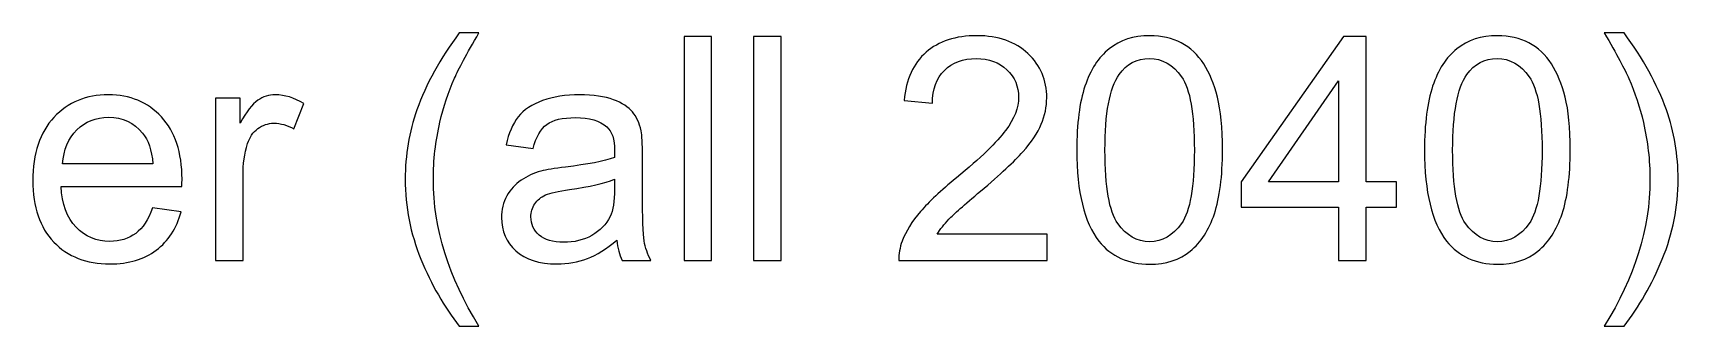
# Model space of a CAD drawing. Header units: inches. Extents: x -38 to 6, y -62 to 68.
# Drawn here: x -2.04 to 6.37, y -45.11 to -43.61 of the extents above; entities that cross this region are included whole.
import ezdxf

# ---------------------------------------------------------------- set-up
doc = ezdxf.new("R2010")
doc.units = ezdxf.units.IN
doc.header["$MEASUREMENT"] = 0
doc.layers.add('Layer 1', color=7, linetype='Continuous')

msp = doc.modelspace()

# ---------------------------------------------------------------- linework, layer by layer
at = {"layer": 'Layer 1', "color": 250}
for points, knots in [([(0.143, -45.1131), (0.0658, -45.0155), (0.0003, -44.9013), (-0.0532, -44.7703), (-0.0532, -44.7703), (-0.1067, -44.6393), (-0.1333, -44.5035), (-0.1333, -44.3633), (-0.1333, -44.3633), (-0.1333, -44.2395), (-0.1133, -44.121), (-0.0734, -44.0079), (-0.0734, -44.0079), (-0.0266, -43.8764), (0.0456, -43.7454), (0.143, -43.615), (0.143, -43.615), (0.143, -43.615), (0.2436, -43.615), (0.2436, -43.615), (0.2436, -43.615), (0.1808, -43.723), (0.139, -43.8002), (0.1188, -43.8466), (0.1188, -43.8466), (0.0871, -43.9182), (0.0621, -43.993), (0.044, -44.071), (0.044, -44.071), (0.0216, -44.1681), (0.0105, -44.2658), (0.0105, -44.3641), (0.0105, -44.3641), (0.0105, -44.614), (0.0882, -44.8637), (0.2436, -45.1131), (0.2436, -45.1131), (0.2436, -45.1131), (0.143, -45.1131), (0.143, -45.1131)], [0, 0, 0, 0, 0.090909, 0.090909, 0.090909, 0.090909, 0.181818, 0.181818, 0.181818, 0.181818, 0.272727, 0.272727, 0.272727, 0.272727, 0.363636, 0.363636, 0.363636, 0.363636, 0.454545, 0.454545, 0.454545, 0.454545, 0.545455, 0.545455, 0.545455, 0.545455, 0.636364, 0.636364, 0.636364, 0.636364, 0.727273, 0.727273, 0.727273, 0.727273, 0.818182, 0.818182, 0.818182, 0.818182, 1, 1, 1, 1]), ([(6.0943, -45.1131), (6.0943, -45.1131), (5.9936, -45.1131), (5.9936, -45.1131), (5.9936, -45.1131), (6.1491, -44.8637), (6.2268, -44.614), (6.2268, -44.3641), (6.2268, -44.3641), (6.2268, -44.2664), (6.2156, -44.1695), (6.1933, -44.0734), (6.1933, -44.0734), (6.1757, -43.9954), (6.151, -43.9206), (6.1193, -43.8487), (6.1193, -43.8487), (6.099, -43.8021), (6.057, -43.7241), (5.9936, -43.615), (5.9936, -43.615), (5.9936, -43.615), (6.0943, -43.615), (6.0943, -43.615), (6.0943, -43.615), (6.1917, -43.7454), (6.2638, -43.8764), (6.3107, -44.0079), (6.3107, -44.0079), (6.3506, -44.121), (6.3706, -44.2395), (6.3706, -44.3633), (6.3706, -44.3633), (6.3706, -44.5035), (6.3437, -44.6393), (6.2899, -44.7703), (6.2899, -44.7703), (6.2364, -44.9013), (6.1712, -45.0155), (6.0943, -45.1131)], [0, 0, 0, 0, 0.090909, 0.090909, 0.090909, 0.090909, 0.181818, 0.181818, 0.181818, 0.181818, 0.272727, 0.272727, 0.272727, 0.272727, 0.363636, 0.363636, 0.363636, 0.363636, 0.454545, 0.454545, 0.454545, 0.454545, 0.545455, 0.545455, 0.545455, 0.545455, 0.636364, 0.636364, 0.636364, 0.636364, 0.727273, 0.727273, 0.727273, 0.727273, 0.818182, 0.818182, 0.818182, 0.818182, 1, 1, 1, 1]), ([(1.2917, -44.7777), (1.2917, -44.7777), (1.2917, -43.6341), (1.2917, -43.6341), (1.2917, -43.6341), (1.2917, -43.6341), (1.4322, -43.6341), (1.4322, -43.6341), (1.4322, -43.6341), (1.4322, -43.6341), (1.4322, -44.7777), (1.4322, -44.7777), (1.4322, -44.7777), (1.4322, -44.7777), (1.2917, -44.7777), (1.2917, -44.7777)], [0, 0, 0, 0, 0.2, 0.2, 0.2, 0.2, 0.4, 0.4, 0.4, 0.4, 0.6, 0.6, 0.6, 0.6, 1, 1, 1, 1]), ([(1.6465, -44.7777), (1.6465, -44.7777), (1.6465, -43.6341), (1.6465, -43.6341), (1.6465, -43.6341), (1.6465, -43.6341), (1.7871, -43.6341), (1.7871, -43.6341), (1.7871, -43.6341), (1.7871, -43.6341), (1.7871, -44.7777), (1.7871, -44.7777), (1.7871, -44.7777), (1.7871, -44.7777), (1.6465, -44.7777), (1.6465, -44.7777)], [0, 0, 0, 0, 0.2, 0.2, 0.2, 0.2, 0.4, 0.4, 0.4, 0.4, 0.6, 0.6, 0.6, 0.6, 1, 1, 1, 1]), ([(3.1463, -44.6436), (3.1463, -44.6436), (3.1463, -44.7777), (3.1463, -44.7777), (3.1463, -44.7777), (3.1463, -44.7777), (2.3892, -44.7777), (2.3892, -44.7777), (2.3892, -44.7777), (2.3882, -44.7439), (2.3938, -44.7114), (2.4057, -44.68), (2.4057, -44.68), (2.4252, -44.6287), (2.4563, -44.5778), (2.4992, -44.528), (2.4992, -44.528), (2.542, -44.4783), (2.6033, -44.4208), (2.6829, -44.3555), (2.6829, -44.3555), (2.8066, -44.2536), (2.8908, -44.1729), (2.9347, -44.1133), (2.9347, -44.1133), (2.9789, -44.0537), (3.001, -43.9972), (3.001, -43.944), (3.001, -43.944), (3.001, -43.8883), (2.981, -43.8415), (2.9411, -43.8032), (2.9411, -43.8032), (2.9012, -43.7651), (2.849, -43.7459), (2.7848, -43.7459), (2.7848, -43.7459), (2.7169, -43.7459), (2.6626, -43.7662), (2.6219, -43.8066), (2.6219, -43.8066), (2.5812, -43.8468), (2.5607, -43.9027), (2.5601, -43.9743), (2.5601, -43.9743), (2.5601, -43.9743), (2.4164, -43.96), (2.4164, -43.96), (2.4164, -43.96), (2.4262, -43.8524), (2.4635, -43.7704), (2.5279, -43.714), (2.5279, -43.714), (2.5926, -43.6575), (2.6791, -43.6293), (2.788, -43.6293), (2.788, -43.6293), (2.8977, -43.6293), (2.9847, -43.6597), (3.0486, -43.7206), (3.0486, -43.7206), (3.1128, -43.7816), (3.1447, -43.8572), (3.1447, -43.9472), (3.1447, -43.9472), (3.1447, -43.993), (3.1354, -44.038), (3.1165, -44.0821), (3.1165, -44.0821), (3.0979, -44.1266), (3.0667, -44.1732), (3.0233, -44.2222), (3.0233, -44.2222), (2.9797, -44.2709), (2.9075, -44.3382), (2.8069, -44.4234), (2.8069, -44.4234), (2.7225, -44.4942), (2.6682, -44.5421), (2.6443, -44.5674), (2.6443, -44.5674), (2.6203, -44.5927), (2.6006, -44.618), (2.5849, -44.6436), (2.5849, -44.6436), (2.5849, -44.6436), (3.1463, -44.6436), (3.1463, -44.6436)], [0, 0, 0, 0, 0.043478, 0.043478, 0.043478, 0.043478, 0.086957, 0.086957, 0.086957, 0.086957, 0.130435, 0.130435, 0.130435, 0.130435, 0.173913, 0.173913, 0.173913, 0.173913, 0.217391, 0.217391, 0.217391, 0.217391, 0.26087, 0.26087, 0.26087, 0.26087, 0.304348, 0.304348, 0.304348, 0.304348, 0.347826, 0.347826, 0.347826, 0.347826, 0.391304, 0.391304, 0.391304, 0.391304, 0.434783, 0.434783, 0.434783, 0.434783, 0.478261, 0.478261, 0.478261, 0.478261, 0.521739, 0.521739, 0.521739, 0.521739, 0.565217, 0.565217, 0.565217, 0.565217, 0.608696, 0.608696, 0.608696, 0.608696, 0.652174, 0.652174, 0.652174, 0.652174, 0.695652, 0.695652, 0.695652, 0.695652, 0.73913, 0.73913, 0.73913, 0.73913, 0.782609, 0.782609, 0.782609, 0.782609, 0.826087, 0.826087, 0.826087, 0.826087, 0.869565, 0.869565, 0.869565, 0.869565, 0.913043, 0.913043, 0.913043, 0.913043, 1, 1, 1, 1]), ([(3.2983, -44.2134), (3.2983, -44.0784), (3.3122, -43.9693), (3.3399, -43.8867), (3.3399, -43.8867), (3.3678, -43.804), (3.4091, -43.7403), (3.4639, -43.6959), (3.4639, -43.6959), (3.5185, -43.6514), (3.5874, -43.6293), (3.6705, -43.6293), (3.6705, -43.6293), (3.7317, -43.6293), (3.7855, -43.6416), (3.8321, -43.6663), (3.8321, -43.6663), (3.8784, -43.6911), (3.9167, -43.7268), (3.9465, -43.7733), (3.9465, -43.7733), (3.9763, -43.8197), (3.9998, -43.8764), (4.0168, -43.9432), (4.0168, -43.9432), (4.0341, -44.01), (4.0426, -44.1002), (4.0426, -44.2134), (4.0426, -44.2134), (4.0426, -44.3475), (4.0288, -44.4562), (4.0014, -44.5387), (4.0014, -44.5387), (3.974, -44.6215), (3.9327, -44.6851), (3.8779, -44.7298), (3.8779, -44.7298), (3.8233, -44.7745), (3.7541, -44.7969), (3.6705, -44.7969), (3.6705, -44.7969), (3.5605, -44.7969), (3.474, -44.7578), (3.4112, -44.6792), (3.4112, -44.6792), (3.3359, -44.5834), (3.2983, -44.4282), (3.2983, -44.2134)], [0, 0, 0, 0, 0.076923, 0.076923, 0.076923, 0.076923, 0.153846, 0.153846, 0.153846, 0.153846, 0.230769, 0.230769, 0.230769, 0.230769, 0.307692, 0.307692, 0.307692, 0.307692, 0.384615, 0.384615, 0.384615, 0.384615, 0.461538, 0.461538, 0.461538, 0.461538, 0.538462, 0.538462, 0.538462, 0.538462, 0.615385, 0.615385, 0.615385, 0.615385, 0.692308, 0.692308, 0.692308, 0.692308, 0.769231, 0.769231, 0.769231, 0.769231, 0.846154, 0.846154, 0.846154, 0.846154, 1, 1, 1, 1]), ([(4.6355, -44.7777), (4.6355, -44.7777), (4.6355, -44.5046), (4.6355, -44.5046), (4.6355, -44.5046), (4.6355, -44.5046), (4.1387, -44.5046), (4.1387, -44.5046), (4.1387, -44.5046), (4.1387, -44.5046), (4.1387, -44.3752), (4.1387, -44.3752), (4.1387, -44.3752), (4.1387, -44.3752), (4.661, -43.6341), (4.661, -43.6341), (4.661, -43.6341), (4.661, -43.6341), (4.776, -43.6341), (4.776, -43.6341), (4.776, -43.6341), (4.776, -43.6341), (4.776, -44.3752), (4.776, -44.3752), (4.776, -44.3752), (4.776, -44.3752), (4.931, -44.3752), (4.931, -44.3752), (4.931, -44.3752), (4.931, -44.3752), (4.931, -44.5046), (4.931, -44.5046), (4.931, -44.5046), (4.931, -44.5046), (4.776, -44.5046), (4.776, -44.5046), (4.776, -44.5046), (4.776, -44.5046), (4.776, -44.7777), (4.776, -44.7777), (4.776, -44.7777), (4.776, -44.7777), (4.6355, -44.7777), (4.6355, -44.7777)], [0, 0, 0, 0, 0.083333, 0.083333, 0.083333, 0.083333, 0.166667, 0.166667, 0.166667, 0.166667, 0.25, 0.25, 0.25, 0.25, 0.333333, 0.333333, 0.333333, 0.333333, 0.416667, 0.416667, 0.416667, 0.416667, 0.5, 0.5, 0.5, 0.5, 0.583333, 0.583333, 0.583333, 0.583333, 0.666667, 0.666667, 0.666667, 0.666667, 0.75, 0.75, 0.75, 0.75, 0.833333, 0.833333, 0.833333, 0.833333, 1, 1, 1, 1]), ([(5.075, -44.2134), (5.075, -44.0784), (5.0888, -43.9693), (5.1165, -43.8867), (5.1165, -43.8867), (5.1444, -43.804), (5.1857, -43.7403), (5.2405, -43.6959), (5.2405, -43.6959), (5.2951, -43.6514), (5.3641, -43.6293), (5.4471, -43.6293), (5.4471, -43.6293), (5.5083, -43.6293), (5.5621, -43.6416), (5.6087, -43.6663), (5.6087, -43.6663), (5.655, -43.6911), (5.6934, -43.7268), (5.7232, -43.7733), (5.7232, -43.7733), (5.753, -43.8197), (5.7764, -43.8764), (5.7934, -43.9432), (5.7934, -43.9432), (5.8108, -44.01), (5.8193, -44.1002), (5.8193, -44.2134), (5.8193, -44.2134), (5.8193, -44.3475), (5.8054, -44.4562), (5.778, -44.5387), (5.778, -44.5387), (5.7506, -44.6215), (5.7093, -44.6851), (5.6545, -44.7298), (5.6545, -44.7298), (5.5999, -44.7745), (5.5307, -44.7969), (5.4471, -44.7969), (5.4471, -44.7969), (5.3372, -44.7969), (5.2507, -44.7578), (5.1878, -44.6792), (5.1878, -44.6792), (5.1125, -44.5834), (5.075, -44.4282), (5.075, -44.2134)], [0, 0, 0, 0, 0.076923, 0.076923, 0.076923, 0.076923, 0.153846, 0.153846, 0.153846, 0.153846, 0.230769, 0.230769, 0.230769, 0.230769, 0.307692, 0.307692, 0.307692, 0.307692, 0.384615, 0.384615, 0.384615, 0.384615, 0.461538, 0.461538, 0.461538, 0.461538, 0.538462, 0.538462, 0.538462, 0.538462, 0.615385, 0.615385, 0.615385, 0.615385, 0.692308, 0.692308, 0.692308, 0.692308, 0.769231, 0.769231, 0.769231, 0.769231, 0.846154, 0.846154, 0.846154, 0.846154, 1, 1, 1, 1]), ([(3.4421, -44.2139), (3.4421, -44.4021), (3.4639, -44.5272), (3.5078, -44.589), (3.5078, -44.589), (3.5518, -44.651), (3.6061, -44.6819), (3.6705, -44.6819), (3.6705, -44.6819), (3.7349, -44.6819), (3.7892, -44.6508), (3.8331, -44.5887), (3.8331, -44.5887), (3.8771, -44.5264), (3.8989, -44.4016), (3.8989, -44.2139), (3.8989, -44.2139), (3.8989, -44.0257), (3.8771, -43.9006), (3.8331, -43.8388), (3.8331, -43.8388), (3.7895, -43.7768), (3.7346, -43.7459), (3.6689, -43.7459), (3.6689, -43.7459), (3.6045, -43.7459), (3.5528, -43.7733), (3.5142, -43.8279), (3.5142, -43.8279), (3.466, -43.8974), (3.4421, -44.0262), (3.4421, -44.2139)], [0, 0, 0, 0, 0.111111, 0.111111, 0.111111, 0.111111, 0.222222, 0.222222, 0.222222, 0.222222, 0.333333, 0.333333, 0.333333, 0.333333, 0.444444, 0.444444, 0.444444, 0.444444, 0.555556, 0.555556, 0.555556, 0.555556, 0.666667, 0.666667, 0.666667, 0.666667, 0.777778, 0.777778, 0.777778, 0.777778, 1, 1, 1, 1]), ([(5.2187, -44.2139), (5.2187, -44.4021), (5.2405, -44.5272), (5.2845, -44.589), (5.2845, -44.589), (5.3284, -44.651), (5.3827, -44.6819), (5.4471, -44.6819), (5.4471, -44.6819), (5.5115, -44.6819), (5.5658, -44.6508), (5.6098, -44.5887), (5.6098, -44.5887), (5.6537, -44.5264), (5.6755, -44.4016), (5.6755, -44.2139), (5.6755, -44.2139), (5.6755, -44.0257), (5.6537, -43.9006), (5.6098, -43.8388), (5.6098, -43.8388), (5.5661, -43.7768), (5.5113, -43.7459), (5.4455, -43.7459), (5.4455, -43.7459), (5.3811, -43.7459), (5.3295, -43.7733), (5.2909, -43.8279), (5.2909, -43.8279), (5.2427, -43.8974), (5.2187, -44.0262), (5.2187, -44.2139)], [0, 0, 0, 0, 0.111111, 0.111111, 0.111111, 0.111111, 0.222222, 0.222222, 0.222222, 0.222222, 0.333333, 0.333333, 0.333333, 0.333333, 0.444444, 0.444444, 0.444444, 0.444444, 0.555556, 0.555556, 0.555556, 0.555556, 0.666667, 0.666667, 0.666667, 0.666667, 0.777778, 0.777778, 0.777778, 0.777778, 1, 1, 1, 1]), ([(4.6355, -44.3752), (4.6355, -44.3752), (4.6355, -43.8607), (4.6355, -43.8607), (4.6355, -43.8607), (4.6355, -43.8607), (4.2769, -44.3752), (4.2769, -44.3752), (4.2769, -44.3752), (4.2769, -44.3752), (4.6355, -44.3752), (4.6355, -44.3752)], [0, 0, 0, 0, 0.25, 0.25, 0.25, 0.25, 0.5, 0.5, 0.5, 0.5, 1, 1, 1, 1]), ([(-1.4239, -44.5094), (-1.4239, -44.5094), (-1.2785, -44.5286), (-1.2785, -44.5286), (-1.2785, -44.5286), (-1.3011, -44.613), (-1.3435, -44.6787), (-1.4052, -44.7253), (-1.4052, -44.7253), (-1.467, -44.7719), (-1.5458, -44.7953), (-1.6419, -44.7953), (-1.6419, -44.7953), (-1.7627, -44.7953), (-1.8586, -44.758), (-1.9294, -44.6835), (-1.9294, -44.6835), (-2.0002, -44.6092), (-2.0356, -44.5046), (-2.0356, -44.3702), (-2.0356, -44.3702), (-2.0356, -44.2312), (-1.9999, -44.1231), (-1.9283, -44.0465), (-1.9283, -44.0465), (-1.8567, -43.9695), (-1.7638, -43.9312), (-1.6496, -43.9312), (-1.6496, -43.9312), (-1.5391, -43.9312), (-1.4489, -43.9687), (-1.3789, -44.0441), (-1.3789, -44.0441), (-1.3089, -44.1194), (-1.2737, -44.2254), (-1.2737, -44.3619), (-1.2737, -44.3619), (-1.2737, -44.3702), (-1.274, -44.3827), (-1.2745, -44.3992), (-1.2745, -44.3992), (-1.2745, -44.3992), (-1.8918, -44.3992), (-1.8918, -44.3992), (-1.8918, -44.3992), (-1.8865, -44.49), (-1.861, -44.5597), (-1.8146, -44.6079), (-1.8146, -44.6079), (-1.7686, -44.6561), (-1.7108, -44.6803), (-1.6419, -44.6803), (-1.6419, -44.6803), (-1.5905, -44.6803), (-1.5466, -44.6667), (-1.5104, -44.6396), (-1.5104, -44.6396), (-1.4739, -44.6124), (-1.4451, -44.569), (-1.4239, -44.5094)], [0, 0, 0, 0, 0.0625, 0.0625, 0.0625, 0.0625, 0.125, 0.125, 0.125, 0.125, 0.1875, 0.1875, 0.1875, 0.1875, 0.25, 0.25, 0.25, 0.25, 0.3125, 0.3125, 0.3125, 0.3125, 0.375, 0.375, 0.375, 0.375, 0.4375, 0.4375, 0.4375, 0.4375, 0.5, 0.5, 0.5, 0.5, 0.5625, 0.5625, 0.5625, 0.5625, 0.625, 0.625, 0.625, 0.625, 0.6875, 0.6875, 0.6875, 0.6875, 0.75, 0.75, 0.75, 0.75, 0.8125, 0.8125, 0.8125, 0.8125, 0.875, 0.875, 0.875, 0.875, 1, 1, 1, 1]), ([(-1.1025, -44.7777), (-1.1025, -44.7777), (-1.1025, -43.9488), (-1.1025, -43.9488), (-1.1025, -43.9488), (-1.1025, -43.9488), (-0.9764, -43.9488), (-0.9764, -43.9488), (-0.9764, -43.9488), (-0.9764, -43.9488), (-0.9764, -44.0758), (-0.9764, -44.0758), (-0.9764, -44.0758), (-0.9442, -44.0169), (-0.9143, -43.9781), (-0.8869, -43.9594), (-0.8869, -43.9594), (-0.8595, -43.9405), (-0.8294, -43.9312), (-0.7967, -43.9312), (-0.7967, -43.9312), (-0.7493, -43.9312), (-0.7011, -43.9461), (-0.6521, -43.9757), (-0.6521, -43.9757), (-0.6521, -43.9757), (-0.7022, -44.1053), (-0.7022, -44.1053), (-0.7022, -44.1053), (-0.7362, -44.0861), (-0.7703, -44.0766), (-0.8044, -44.0766), (-0.8044, -44.0766), (-0.835, -44.0766), (-0.8624, -44.0859), (-0.8867, -44.1042), (-0.8867, -44.1042), (-0.9109, -44.1226), (-0.9282, -44.1482), (-0.9386, -44.1809), (-0.9386, -44.1809), (-0.9543, -44.2307), (-0.962, -44.2853), (-0.962, -44.3446), (-0.962, -44.3446), (-0.962, -44.3446), (-0.962, -44.7777), (-0.962, -44.7777), (-0.962, -44.7777), (-0.962, -44.7777), (-1.1025, -44.7777), (-1.1025, -44.7777)], [0, 0, 0, 0, 0.071429, 0.071429, 0.071429, 0.071429, 0.142857, 0.142857, 0.142857, 0.142857, 0.214286, 0.214286, 0.214286, 0.214286, 0.285714, 0.285714, 0.285714, 0.285714, 0.357143, 0.357143, 0.357143, 0.357143, 0.428571, 0.428571, 0.428571, 0.428571, 0.5, 0.5, 0.5, 0.5, 0.571429, 0.571429, 0.571429, 0.571429, 0.642857, 0.642857, 0.642857, 0.642857, 0.714286, 0.714286, 0.714286, 0.714286, 0.785714, 0.785714, 0.785714, 0.785714, 0.857143, 0.857143, 0.857143, 0.857143, 1, 1, 1, 1]), ([(0.948, -44.6739), (0.8958, -44.7184), (0.8455, -44.7495), (0.7974, -44.7679), (0.7974, -44.7679), (0.7492, -44.7863), (0.6975, -44.7953), (0.6422, -44.7953), (0.6422, -44.7953), (0.5511, -44.7953), (0.4811, -44.7732), (0.4321, -44.7288), (0.4321, -44.7288), (0.3831, -44.6846), (0.3586, -44.6279), (0.3586, -44.5589), (0.3586, -44.5589), (0.3586, -44.5184), (0.368, -44.4814), (0.3863, -44.4479), (0.3863, -44.4479), (0.405, -44.4144), (0.4292, -44.3877), (0.459, -44.3675), (0.459, -44.3675), (0.4891, -44.3473), (0.5226, -44.3318), (0.5602, -44.3215), (0.5602, -44.3215), (0.5878, -44.3143), (0.6296, -44.3074), (0.6853, -44.3004), (0.6853, -44.3004), (0.7987, -44.2871), (0.8825, -44.2709), (0.936, -44.2522), (0.936, -44.2522), (0.9366, -44.2331), (0.9368, -44.2208), (0.9368, -44.2158), (0.9368, -44.2158), (0.9368, -44.1588), (0.9235, -44.1186), (0.8969, -44.0952), (0.8969, -44.0952), (0.861, -44.0635), (0.8075, -44.0478), (0.7367, -44.0478), (0.7367, -44.0478), (0.6704, -44.0478), (0.6214, -44.0595), (0.59, -44.0827), (0.59, -44.0827), (0.5583, -44.1058), (0.5351, -44.1468), (0.52, -44.2059), (0.52, -44.2059), (0.52, -44.2059), (0.3826, -44.1868), (0.3826, -44.1868), (0.3826, -44.1868), (0.3951, -44.1279), (0.4156, -44.0803), (0.4444, -44.0441), (0.4444, -44.0441), (0.4731, -44.0079), (0.5146, -43.9802), (0.5689, -43.9605), (0.5689, -43.9605), (0.623, -43.9411), (0.6861, -43.9312), (0.7574, -43.9312), (0.7574, -43.9312), (0.8282, -43.9312), (0.886, -43.9395), (0.9304, -43.9562), (0.9304, -43.9562), (0.9746, -43.973), (1.0074, -43.9938), (1.0281, -44.0191), (1.0281, -44.0191), (1.0489, -44.0443), (1.0636, -44.0763), (1.0721, -44.1149), (1.0721, -44.1149), (1.0766, -44.1388), (1.079, -44.182), (1.079, -44.244), (1.079, -44.244), (1.079, -44.244), (1.079, -44.4303), (1.079, -44.4303), (1.079, -44.4303), (1.079, -44.5605), (1.0819, -44.6428), (1.0878, -44.6776), (1.0878, -44.6776), (1.0934, -44.7125), (1.1051, -44.7458), (1.1221, -44.7777), (1.1221, -44.7777), (1.1221, -44.7777), (0.9752, -44.7777), (0.9752, -44.7777), (0.9752, -44.7777), (0.9611, -44.7482), (0.952, -44.7136), (0.948, -44.6739)], [0, 0, 0, 0, 0.035714, 0.035714, 0.035714, 0.035714, 0.071429, 0.071429, 0.071429, 0.071429, 0.107143, 0.107143, 0.107143, 0.107143, 0.142857, 0.142857, 0.142857, 0.142857, 0.178571, 0.178571, 0.178571, 0.178571, 0.214286, 0.214286, 0.214286, 0.214286, 0.25, 0.25, 0.25, 0.25, 0.285714, 0.285714, 0.285714, 0.285714, 0.321429, 0.321429, 0.321429, 0.321429, 0.357143, 0.357143, 0.357143, 0.357143, 0.392857, 0.392857, 0.392857, 0.392857, 0.428571, 0.428571, 0.428571, 0.428571, 0.464286, 0.464286, 0.464286, 0.464286, 0.5, 0.5, 0.5, 0.5, 0.535714, 0.535714, 0.535714, 0.535714, 0.571429, 0.571429, 0.571429, 0.571429, 0.607143, 0.607143, 0.607143, 0.607143, 0.642857, 0.642857, 0.642857, 0.642857, 0.678571, 0.678571, 0.678571, 0.678571, 0.714286, 0.714286, 0.714286, 0.714286, 0.75, 0.75, 0.75, 0.75, 0.785714, 0.785714, 0.785714, 0.785714, 0.821429, 0.821429, 0.821429, 0.821429, 0.857143, 0.857143, 0.857143, 0.857143, 0.892857, 0.892857, 0.892857, 0.892857, 0.928571, 0.928571, 0.928571, 0.928571, 1, 1, 1, 1]), ([(-1.8838, -44.2842), (-1.8838, -44.2842), (-1.4223, -44.2842), (-1.4223, -44.2842), (-1.4223, -44.2842), (-1.4284, -44.2144), (-1.4462, -44.1623), (-1.4752, -44.1274), (-1.4752, -44.1274), (-1.5197, -44.0734), (-1.5777, -44.0462), (-1.6488, -44.0462), (-1.6488, -44.0462), (-1.7132, -44.0462), (-1.7673, -44.0678), (-1.8112, -44.1109), (-1.8112, -44.1109), (-1.8548, -44.154), (-1.8791, -44.2118), (-1.8838, -44.2842)], [0, 0, 0, 0, 0.166667, 0.166667, 0.166667, 0.166667, 0.333333, 0.333333, 0.333333, 0.333333, 0.5, 0.5, 0.5, 0.5, 0.666667, 0.666667, 0.666667, 0.666667, 1, 1, 1, 1]), ([(0.9368, -44.3625), (0.8857, -44.3832), (0.8091, -44.4008), (0.7068, -44.4152), (0.7068, -44.4152), (0.6488, -44.4234), (0.6078, -44.4327), (0.5839, -44.4431), (0.5839, -44.4431), (0.5599, -44.4535), (0.5415, -44.4687), (0.5285, -44.4884), (0.5285, -44.4884), (0.5154, -44.5083), (0.5088, -44.5304), (0.5088, -44.5549), (0.5088, -44.5549), (0.5088, -44.5919), (0.5229, -44.6231), (0.5514, -44.6478), (0.5514, -44.6478), (0.5799, -44.6726), (0.6214, -44.6851), (0.676, -44.6851), (0.676, -44.6851), (0.73, -44.6851), (0.7782, -44.6734), (0.8205, -44.6497), (0.8205, -44.6497), (0.8626, -44.6263), (0.8937, -44.5941), (0.9134, -44.5533), (0.9134, -44.5533), (0.9286, -44.5216), (0.936, -44.4751), (0.936, -44.4136), (0.936, -44.4136), (0.936, -44.4136), (0.9368, -44.3625), (0.9368, -44.3625)], [0, 0, 0, 0, 0.090909, 0.090909, 0.090909, 0.090909, 0.181818, 0.181818, 0.181818, 0.181818, 0.272727, 0.272727, 0.272727, 0.272727, 0.363636, 0.363636, 0.363636, 0.363636, 0.454545, 0.454545, 0.454545, 0.454545, 0.545455, 0.545455, 0.545455, 0.545455, 0.636364, 0.636364, 0.636364, 0.636364, 0.727273, 0.727273, 0.727273, 0.727273, 0.818182, 0.818182, 0.818182, 0.818182, 1, 1, 1, 1])]:
    msp.add_open_spline(points, degree=3, knots=knots, dxfattribs=at)

doc.saveas('drawing.dxf')
